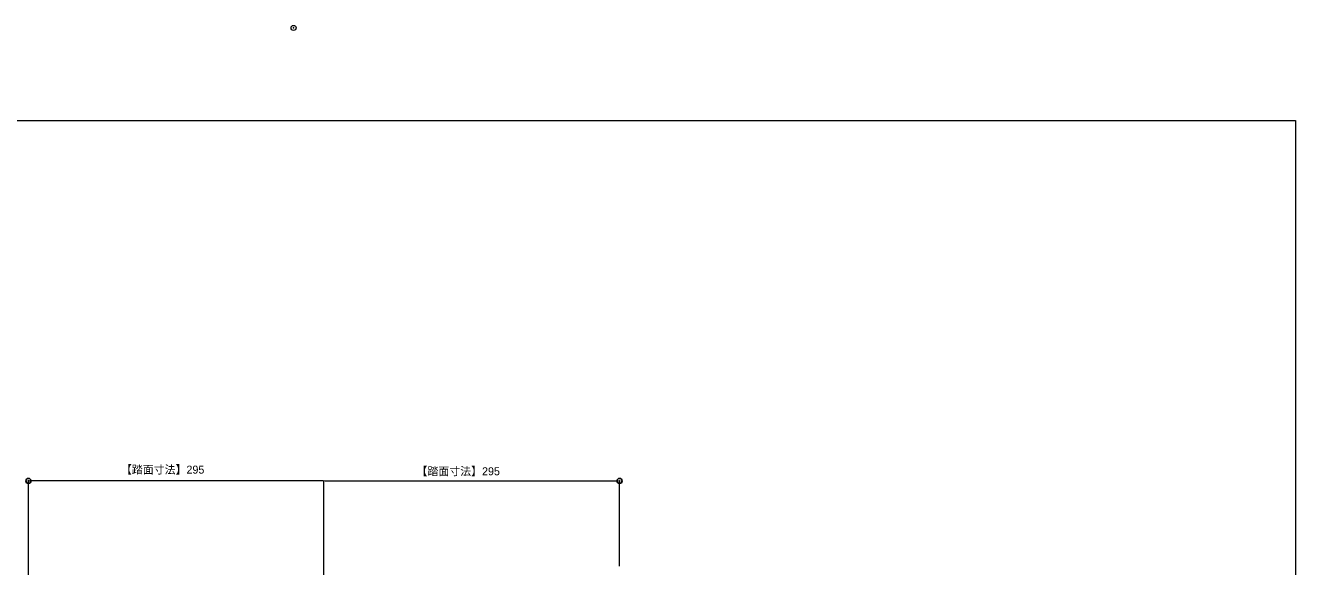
# Model space of a CAD drawing. Units: millimetres, scale not verified. Extents: x -829 to 829, y -160 to 161.
# Drawn here: x 575.2 to 828.7, y 23.5 to 131.5 of the extents above; entities that cross this region are included whole.
import ezdxf
from ezdxf.enums import TextEntityAlignment as Align

# ---------------------------------------------------------------- set-up
doc = ezdxf.new("R2010")
doc.units = ezdxf.units.MM
doc.header["$LTSCALE"] = 2
doc.header["$PDMODE"] = 32
doc.header["$PDSIZE"] = 1
for name, color, linetype, lineweight in [('0-0_一般', 4, 'Continuous', 9), ('0-4_寸法', 7, 'Continuous', 9), ('0-5_0', 7, 'Continuous', 9)]:
    doc.layers.add(name, color=color, linetype=linetype, lineweight=lineweight)
doc.layers.add('0-6_Defpoints', color=7, linetype='Continuous')
doc.styles.add('Osaka', font='')
doc.styles.get('Osaka').set_extended_font_data('Osaka')

# ---------------------------------------------------------------- blocks, each defined once
blk = doc.blocks.new('_DOT')
at = {"layer": '0-5_0'}
for p, q in [((-1, 0), (-2, 0)), ((-0.5, 0), (0.5, 0))]:
    blk.add_line(p, q, dxfattribs=at)

msp = doc.modelspace()

# ---------------------------------------------------------------- linework, layer by layer
at = {"layer": '0-0_一般', "color": 5}
msp.add_lwpolyline([(428.728, 112.5), (828.728, 112.5), (828.728, -147.5), (428.728, -147.5)], close=True, dxfattribs=at)
at = {"layer": '0-0_一般', "color": 2}
msp.add_point((628.728, 130.995), dxfattribs=at)
at = {"layer": '0-4_寸法'}
for p, q in [((575.79, -36.422), (575.79, 40.578)), ((634.291, 40.578), (576.29, 40.578)), ((634.791, -6.422), (634.791, 40.578)), ((634.791, -6.422), (634.791, 40.578)), ((635.292, 40.578), (693.291, 40.578)), ((693.791, 23.578), (693.791, 40.578))]:
    msp.add_line(p, q, dxfattribs=at)
at = {"layer": '0-6_Defpoints'}
for p in [(575.79, 40.578), (693.791, 40.578)]:
    msp.add_point(p, dxfattribs=at)

# ---------------------------------------------------------------- block references
at = {"layer": '0-4_寸法', "xscale": 0.2503723, "yscale": 0.2503723, "rotation": 180}
for p in [(575.79, 40.578), (634.791, 40.578)]:
    msp.add_blockref('_DOT', p, dxfattribs=at)
at = {"layer": '0-4_寸法', "xscale": 0.2503723, "yscale": 0.2503723}
for p in [(634.791, 40.578), (693.791, 40.578)]:
    msp.add_blockref('_DOT', p, dxfattribs=at)

# ---------------------------------------------------------------- texts
at = {"layer": '0-4_寸法', "style": 'Osaka'}
for p in [(594.261, 41.551), (653.262, 41.226)]:
    msp.add_text('【踏面寸法】295', height=1.598, dxfattribs=at).set_placement(p, align=Align.BOTTOM_LEFT)

doc.saveas('drawing.dxf')
